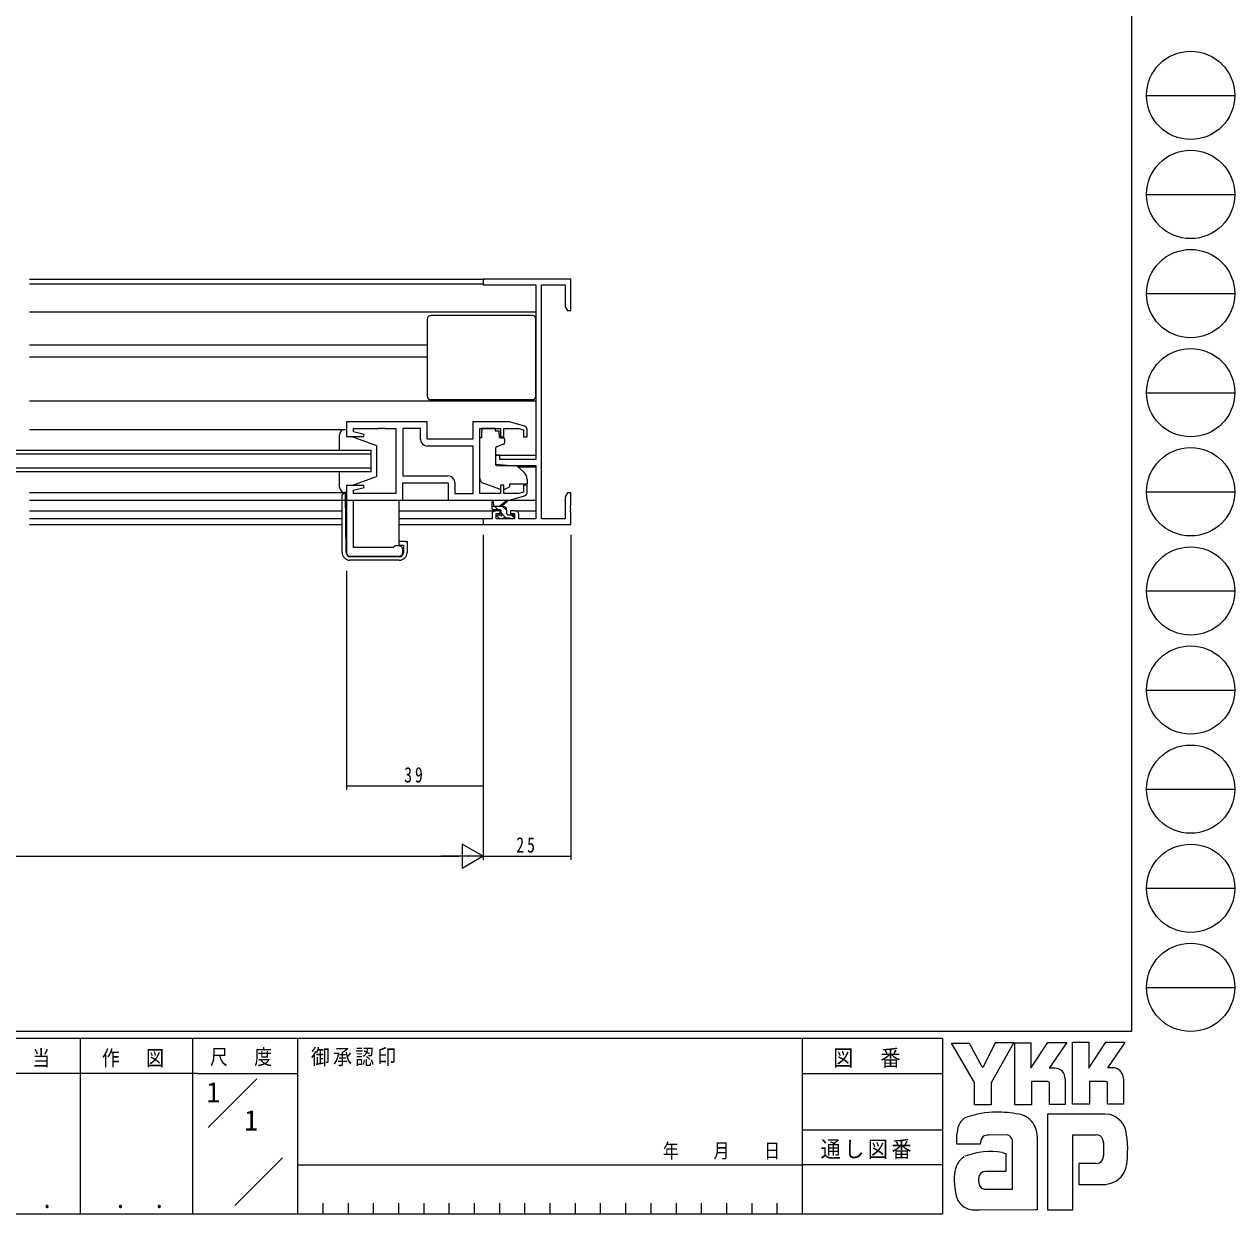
# Model space of a CAD drawing. Units: millimetres, scale not verified. Extents: x -567 to 567, y -403 to 403.
# Drawn here: x 221.3 to 566.7, y -403 to -63.6 of the extents above; entities that cross this region are included whole.
import ezdxf
from ezdxf.enums import TextEntityAlignment as Align

# ---------------------------------------------------------------- set-up
doc = ezdxf.new("R2010")
doc.units = ezdxf.units.MM
doc.header["$LTSCALE"] = 2
for name, color, linetype, lineweight in [('0-1_YKK_ZWAK', 7, 'Continuous', 18), ('0-3_YKK_11', 7, 'Continuous', 18), ('0-4_YKK_12', 2, 'Continuous', 18), ('0-5_YKK_13', 4, 'Continuous', 18), ('0-6_YKK_D', 6, 'Continuous', 18)]:
    doc.layers.add(name, color=color, linetype=linetype, lineweight=lineweight)
doc.layers.add('0-2_USER1', color=7, linetype='Continuous')
doc.styles.add('ＭＳ ゴシック', font='')
doc.styles.get('ＭＳ ゴシック').set_extended_font_data('MS Gothic')

msp = doc.modelspace()

# ---------------------------------------------------------------- linework, layer by layer
at = {"layer": '0-1_YKK_ZWAK'}
for p, q in [((537.274, 399.018), (537.274, -350.982)), ((541.526, -83.862), (566.726, -83.862)), ((541.526, -112.142), (566.726, -112.142)), ((541.526, -140.422), (566.726, -140.422)), ((541.526, -168.702), (566.726, -168.702)), ((541.526, -196.982), (566.726, -196.982)), ((541.526, -225.262), (566.726, -225.262)), ((541.526, -253.542), (566.726, -253.542)), ((541.526, -281.822), (566.726, -281.822)), ((541.526, -310.102), (566.726, -310.102)), ((541.526, -338.382), (566.726, -338.382)), ((537.274, -350.982), (-562.726, -350.982)), ((483.274, -352.982), (-562.726, -352.982)), ((237.274, -352.982), (237.274, -402.982)), ((269.274, -352.982), (269.274, -402.982)), ((299.274, -352.982), (299.274, -402.982)), ((443.274, -352.982), (443.274, -402.982)), ((483.274, -352.982), (483.274, -402.982)), ((485.898, -354.276), (490.918, -354.276)), ((492.462, -365.552), (485.898, -354.276)), ((498.468, -354.122), (494.818, -361.227)), ((503.931, -371.884), (503.931, -354.161)), ((520.38, -354.006), (525.052, -354.006)), ((520.38, -371.73), (520.38, -354.006)), ((529.956, -354.006), (535.362, -354.006)), ((534.822, -354.933), (530.362, -361.304)), ((535.362, -354.006), (534.822, -354.933)), ((515.244, -361.42), (513.76, -361.42)), ((531.846, -361.304), (530.362, -361.304)), ((270.68, -362.981), (173.274, -362.981)), ((270.68, -362.981), (299.274, -362.981)), ((273.803, -378.32), (287.65, -364.472)), ((443.274, -362.982), (483.274, -362.982)), ((513.236, -365.243), (508.68, -365.243)), ((518.333, -364.509), (518.333, -371.769)), ((525.245, -365.204), (525.245, -371.73)), ((529.802, -365.204), (525.245, -365.204)), ((530.42, -365.436), (529.802, -365.204)), ((530.42, -371.691), (530.42, -365.436)), ((534.937, -364.509), (534.937, -371.691)), ((525.245, -371.73), (520.38, -371.73)), ((530.42, -371.619), (530.492, -371.691)), ((534.937, -371.691), (530.42, -371.691)), ((529.879, -374.549), (513.314, -374.549)), ((513.314, -374.549), (513.314, -401.849)), ((443.274, -378.981), (483.274, -378.981)), ((487.443, -383.082), (487.443, -380.326)), ((494.084, -383.082), (487.443, -383.082)), ((501.768, -380.418), (496.486, -380.518)), ((503.313, -395.941), (503.313, -382.04)), ((510.302, -380.959), (510.302, -401.81)), ((520.496, -380.495), (527.137, -380.495)), ((520.496, -401.849), (520.496, -380.495)), ((529.236, -382.634), (529.261, -386.398)), ((281.377, -400.618), (294.983, -387.013)), ((299.274, -388.982), (443.274, -388.982)), ((483.274, -388.981), (443.274, -388.981)), ((522.234, -388.681), (522.234, -394.589)), ((527.292, -388.681), (522.234, -388.681)), ((501.382, -390.882), (495.676, -390.889)), ((495.281, -395.941), (503.313, -395.941)), ((502.695, -395.941), (503.197, -395.941)), ((503.313, -395.939), (503.314, -395.941)), ((522.234, -394.589), (529.84, -394.589)), ((529.84, -394.589), (531.385, -394.242)), ((306.474, -399.982), (306.474, -402.982)), ((313.674, -399.982), (313.674, -402.982)), ((320.874, -399.982), (320.874, -402.982)), ((328.074, -399.982), (328.074, -402.982)), ((335.274, -399.982), (335.274, -402.982)), ((342.474, -399.982), (342.474, -402.982)), ((349.674, -399.982), (349.674, -402.982)), ((356.874, -399.982), (356.874, -402.982)), ((364.074, -399.982), (364.074, -402.982)), ((371.274, -399.982), (371.274, -402.982)), ((378.474, -399.982), (378.474, -402.982)), ((385.674, -399.982), (385.674, -402.982)), ((392.874, -399.982), (392.874, -402.982)), ((400.074, -399.982), (400.074, -402.982)), ((407.274, -399.982), (407.274, -402.982)), ((414.474, -399.982), (414.474, -402.982)), ((421.674, -399.982), (421.674, -402.982)), ((428.874, -399.982), (428.874, -402.982)), ((436.074, -399.982), (436.074, -402.982)), ((-562.726, -402.982), (483.274, -402.982)), ((494.084, -401.926), (491.96, -401.926)), ((509.838, -401.887), (494.084, -401.926)), ((510.302, -401.81), (509.838, -401.887))]:
    msp.add_line(p, q, dxfattribs=at)
for points in [[(490.918, -354.276), (494.509, -360.995), (494.818, -361.227)], [(498.468, -354.122), (503.648, -354.122), (497.173, -365.59)], [(503.931, -354.161), (508.526, -354.161), (508.526, -361.444), (513.352, -354.083)], [(513.352, -354.083), (518.817, -354.083), (513.76, -361.42)], [(525.052, -354.006), (525.052, -361.423), (529.956, -354.006)], [(497.173, -365.59), (497.173, -371.923), (492.462, -371.923), (492.462, -365.552)], [(508.68, -365.243), (508.68, -371.884), (503.931, -371.884)], [(518.333, -371.769), (513.854, -371.769), (513.854, -365.475), (513.236, -365.243)], [(500.378, -385.515), (501.382, -385.747), (501.382, -390.882)], [(513.314, -401.849), (519.376, -401.849), (520.496, -401.849)]]:
    msp.add_lwpolyline(points, dxfattribs=at)
for centre in [(554.126, -83.862), (554.126, -112.142), (554.126, -140.422), (554.126, -168.702), (554.126, -196.982), (554.126, -225.262), (554.126, -253.542), (554.126, -281.822), (554.126, -310.102), (554.126, -338.382)]:
    msp.add_circle(centre, 12.6, dxfattribs=at)
for centre, radius, start, end in [((515.244, -364.509), 3.089, 0.00166, 89.99604), ((531.846, -364.393), 3.089, 0.00166, 89.99604), ((491.283, -378.776), 3.491, 109.02127, 161.51264), ((498.591, -399.27), 25.257, 89.89165, 109.30848), ((499.333, -403.644), 29.64, 78.7801, 91.46938), ((504.032, -380.835), 6.355, 40.66422, 80.31694), ((529.662, -380.754), 6.202, 14.44572, 87.08746), ((494.644, -380.362), 7.196, 158.41083, 179.71775), ((503.715, -380.818), 6.588, 358.78059, 38.76563), ((506.368, -384.678), 29.8, 350.99027, 10.67625), ((497.096, -382.992), 3.013, 138.46382, 181.71359), ((496.295, -382.94), 2.43, 85.50551, 126.78038), ((501.068, -382.631), 2.321, 14.7552, 72.44995), ((527.366, -382.238), 1.756, 16.43123, 96.91661), ((524.033, -383.279), 5.248, 4.93423, 17.03552), ((492.455, -391.45), 5.583, 121.82711, 169.08475), ((496.874, -404.202), 19.013, 79.38098, 112.05825), ((524.002, -385.898), 5.281, 343.6902, 354.75362), ((527.293, -386.816), 1.865, 269.95468, 342.90145), ((529.752, -388.333), 6.13, 285.44291, 349.90448), ((502.487, -393.546), 15.832, 168.76372, 199.80079), ((496.963, -393.451), 3.384, 171.08203, 216.71923), ((495.688, -392.953), 2.064, 90.33953, 178.03639), ((495.631, -393.789), 2.18, 230.9728, 260.75491), ((492.474, -396.472), 5.461, 207.31435, 263.59464)]:
    msp.add_arc(centre, radius, start, end, dxfattribs=at)
at = {"layer": '0-3_YKK_11'}
for p, q in [((352.274, -136.285), (352.274, -137.915)), ((377.274, -136.285), (352.274, -136.285)), ((352.274, -137.915), (367.274, -137.915)), ((367.274, -137.915), (367.274, -187.785)), ((368.904, -204.655), (368.904, -137.915)), ((313.274, -176.985), (313.274, -181.185)), ((336.274, -176.985), (313.274, -176.985)), ((323.499, -178.795), (324.049, -178.795)), ((327.274, -178.915), (327.274, -197.455)), ((334.344, -178.915), (329.274, -178.915)), ((329.274, -178.915), (329.274, -192.455)), ((334.344, -181.915), (334.344, -178.915)), ((336.274, -181.985), (336.274, -176.985)), ((359.774, -176.985), (349.274, -176.985)), ((349.274, -176.985), (349.274, -181.985)), ((351.274, -178.915), (357.174, -178.915)), ((351.274, -197.455), (351.274, -178.915)), ((357.174, -178.915), (357.174, -181.285)), ((358.174, -178.915), (362.379, -178.915)), ((358.174, -181.285), (358.174, -178.915)), ((364.061, -178.271), (359.774, -176.985)), ((362.379, -178.915), (363.774, -179.333)), ((363.774, -179.333), (363.774, -181.285)), ((364.774, -181.285), (364.774, -179.229)), ((313.274, -181.185), (318.235, -181.185)), ((318.235, -181.185), (318.303, -180.663)), ((349.274, -181.985), (336.274, -181.985)), ((357.174, -181.285), (358.174, -181.285)), ((363.774, -181.285), (364.774, -181.285)), ((349.344, -183.915), (336.344, -183.915)), ((349.344, -197.455), (349.344, -183.915)), ((349.344, -197.455), (349.344, -183.915)), ((367.274, -187.785), (356.974, -187.785)), ((360.274, -189.485), (367.274, -189.485)), ((367.274, -189.485), (367.274, -204.655)), ((329.274, -192.455), (342.204, -192.455)), ((313.274, -195.185), (313.274, -214.385)), ((329.274, -194.385), (342.274, -194.385)), ((329.274, -199.385), (329.274, -194.385)), ((342.274, -194.385), (342.274, -199.385)), ((344.204, -194.455), (344.204, -197.455)), ((327.274, -197.455), (315.204, -197.455)), ((315.204, -212.885), (315.204, -199.385)), ((315.204, -199.385), (329.274, -199.385)), ((342.274, -199.385), (359.774, -199.385)), ((344.204, -197.455), (349.344, -197.455)), ((357.174, -197.455), (351.274, -197.455)), ((362.379, -197.455), (358.174, -197.455)), ((359.774, -199.385), (364.061, -198.099)), ((376.274, -197.285), (375.644, -198.376)), ((375.644, -198.376), (375.644, -204.655)), ((377.274, -197.285), (376.274, -197.285)), ((377.274, -200.827), (377.274, -197.285)), ((355.974, -204.655), (355.974, -203.185)), ((361.174, -203.185), (361.174, -204.655)), ((377.274, -206.285), (377.274, -202.743)), ((352.274, -206.285), (377.274, -206.285)), ((361.174, -204.655), (355.974, -204.655)), ((375.644, -204.655), (368.904, -204.655)), ((326.574, -212.885), (315.204, -212.885)), ((329.274, -214.385), (329.274, -213.385)), ((314.274, -215.385), (328.274, -215.385))]:
    msp.add_line(p, q, dxfattribs=at)
for points in [[(368.904, -137.915), (375.644, -137.915), (375.644, -144.194), (376.274, -145.285), (377.274, -145.285), (377.274, -136.285)], [(318.303, -180.663), (315.204, -179.832), (315.204, -178.915), (322.316, -178.915), (322.499, -178.795), (323.049, -178.795), (323.232, -178.915), (323.316, -178.915), (323.499, -178.795)], [(324.049, -178.795), (324.232, -178.915), (327.274, -178.915)], [(356.974, -187.785), (356.974, -186.485), (355.774, -186.485), (355.774, -189.091), (360.274, -189.485)], [(315.204, -197.455), (315.204, -196.538), (318.303, -195.707), (318.235, -195.185), (313.274, -195.185)], [(358.174, -197.455), (358.174, -195.085), (357.174, -195.085), (357.174, -197.455)], [(364.774, -197.141), (364.774, -195.085), (363.774, -195.085), (363.774, -197.036), (362.379, -197.455)], [(354.774, -203.385), (354.774, -204.655), (352.274, -204.655), (352.274, -206.285)], [(355.974, -203.185), (357.074, -203.185), (357.074, -202.385), (355.774, -202.385)], [(361.374, -202.385), (360.074, -202.385), (360.074, -203.185), (361.174, -203.185)], [(367.274, -204.655), (362.374, -204.655), (362.374, -203.385)], [(377.154, -201.56), (377.154, -201.01), (377.274, -200.827)], [(377.274, -202.743), (377.154, -202.56), (377.154, -202.01), (377.274, -201.827), (377.274, -201.743), (377.154, -201.56)], [(328.274, -212.385), (327.074, -212.385), (326.774, -212.685), (326.574, -212.885)]]:
    msp.add_lwpolyline(points, dxfattribs=at)
for centre, radius, start, end in [((363.774, -179.229), 1, 359.99996, 73.30074), ((336.344, -181.915), 2, 180.00001, 269.99999), ((342.204, -194.455), 2, 0.00001, 89.99999), ((363.774, -197.141), 1, 286.69926, 0.00004), ((355.774, -203.385), 1, 90.00001, 179.99999), ((361.374, -203.385), 1, 0.00001, 89.99999), ((328.274, -213.385), 1, 0.00001, 89.99999), ((314.274, -214.385), 1, 180.00001, 269.99999), ((328.274, -214.385), 1, 270.00001, 359.99999)]:
    msp.add_arc(centre, radius, start, end, dxfattribs=at)
at = {"layer": '0-4_YKK_12'}
for p, q in [((222.774, -136.285), (352.574, -136.285)), ((352.274, -137.685), (222.774, -137.685)), ((222.774, -145.585), (367.274, -145.585)), ((222.774, -155.085), (336.274, -155.085)), ((222.774, -158.485), (336.274, -158.485)), ((222.774, -170.985), (367.274, -170.985)), ((320.274, -185.185), (215.774, -185.185)), ((215.774, -186.185), (320.274, -186.185)), ((320.274, -191.185), (320.274, -185.185)), ((355.774, -186.485), (367.274, -186.485)), ((362.151, -189.885), (367.274, -189.885)), ((320.274, -190.185), (215.774, -190.185)), ((215.774, -191.185), (320.274, -191.185)), ((222.774, -199.385), (320.774, -199.385)), ((222.774, -202.385), (312.009, -202.385)), ((328.309, -202.385), (355.774, -202.385)), ((361.374, -202.385), (367.274, -202.385)), ((312.009, -204.655), (222.774, -204.655)), ((222.774, -206.285), (312.009, -206.285)), ((352.574, -204.655), (328.309, -204.655)), ((328.309, -206.285), (352.574, -206.285))]:
    msp.add_line(p, q, dxfattribs=at)
at = {"layer": '0-5_YKK_13'}
for p, q in [((336.274, -147.685), (336.274, -169.685)), ((366.274, -146.685), (337.274, -146.685)), ((367.274, -169.685), (367.274, -147.685)), ((337.274, -170.685), (366.274, -170.685)), ((222.774, -179.185), (313.274, -179.185)), ((312.774, -179.185), (313.274, -179.185)), ((313.274, -179.185), (313.274, -181.185)), ((355.674, -178.915), (351.874, -178.915)), ((351.874, -178.915), (351.874, -179.585)), ((351.874, -180.585), (351.874, -179.585)), ((355.674, -178.915), (355.674, -179.585)), ((355.674, -179.585), (356.844, -179.585)), ((356.844, -180.585), (356.844, -179.585)), ((311.274, -185.185), (311.274, -180.685)), ((351.274, -193.14), (351.274, -181.585)), ((351.874, -181.585), (351.274, -181.585)), ((351.874, -181.585), (351.874, -180.585)), ((356.844, -180.585), (356.844, -181.285)), ((357.144, -181.585), (358.074, -181.585)), ((358.374, -181.885), (358.374, -182.935)), ((321.774, -183.785), (321.774, -192.585)), ((355.774, -184.581), (355.774, -189.188)), ((358.045, -183.405), (356.045, -184.133)), ((355.991, -189.487), (361.377, -189.534)), ((362.011, -189.768), (363.702, -191.187)), ((311.274, -195.685), (311.274, -191.185)), ((314.774, -195.185), (321.774, -192.585)), ((356.902, -196.225), (352.265, -194.551)), ((358.468, -196.191), (359.774, -195.582)), ((359.774, -194.785), (359.774, -195.085)), ((364.774, -194.785), (359.774, -194.785)), ((359.774, -195.085), (359.774, -195.582)), ((364.774, -193.485), (364.774, -194.785)), ((222.774, -197.185), (313.274, -197.185)), ((312.009, -214.285), (312.009, -197.885)), ((312.509, -197.385), (313.324, -197.385)), ((313.274, -197.185), (312.774, -197.185)), ((313.139, -214.295), (312.992, -197.385)), ((328.309, -212.185), (328.309, -199.385)), ((328.774, -199.385), (349.774, -199.385)), ((335.774, -199.385), (349.774, -199.385)), ((354.774, -201.855), (354.774, -199.855)), ((355.074, -200.029), (355.273, -201.155)), ((356.674, -201.155), (358.892, -199.472)), ((357.274, -201.155), (359.093, -199.754)), ((359.701, -199.385), (367.274, -199.385)), ((359.701, -199.385), (367.274, -199.385)), ((357.974, -201.155), (354.774, -201.155)), ((357.074, -202.155), (355.074, -202.155)), ((356.549, -202.155), (355.549, -201.155)), ((356.574, -203.555), (356.913, -203.555)), ((357.374, -203.094), (357.374, -202.455)), ((358.849, -204.455), (357.374, -202.98)), ((358.974, -202.335), (357.794, -201.155)), ((358.974, -203.255), (358.974, -202.155)), ((359.274, -203.555), (360.674, -203.555)), ((360.974, -204.335), (360.194, -203.555)), ((356.862, -204.567), (356.362, -204.067)), ((357.674, -204.655), (357.074, -204.655)), ((359.974, -204.455), (357.874, -204.455)), ((360.674, -204.655), (360.174, -204.655)), ((360.974, -203.855), (360.974, -204.355)), ((330.009, -211.185), (328.309, -211.185)), ((328.309, -212.185), (329.509, -212.185)), ((329.509, -212.185), (329.509, -214.285)), ((330.009, -211.185), (330.509, -211.185)), ((330.509, -211.185), (330.509, -214.285)), ((328.309, -216.485), (314.209, -216.485)), ((328.309, -215.485), (314.339, -215.485))]:
    msp.add_line(p, q, dxfattribs=at)
for points in [[(313.274, -181.185), (314.774, -181.185), (321.774, -183.785)], [(314.774, -195.185), (313.274, -195.185), (313.274, -197.185)]]:
    msp.add_lwpolyline(points, dxfattribs=at)
for centre, radius, start, end in [((337.274, -147.685), 1, 90, 180), ((366.274, -147.685), 1, 0, 90), ((337.274, -169.685), 1, 180, 270), ((366.274, -169.685), 1, 270, 0), ((312.774, -180.685), 1.5, 90, 180), ((357.144, -181.285), 0.3, 180, 270), ((357.874, -182.935), 0.5, 290, 360), ((358.074, -181.885), 0.3, 360, 90), ((356.274, -184.581), 0.5, 110, 180), ((356.074, -189.188), 0.3, 180, 269.5), ((361.368, -190.534), 1, 50, 89.5), ((352.774, -193.14), 1.5, 180, 250.14674), ((361.774, -193.485), 3, 360, 50), ((312.774, -195.685), 1.5, 180, 270), ((357.242, -195.285), 1, 250.14674, 266.11316), ((358.045, -195.285), 1, 277.40692, 295), ((312.509, -197.885), 0.5, 90, 180), ((354.974, -199.855), 0.2, 300, 180), ((359.074, -199.555), 0.2, 275.58289, 155.58289), ((355.074, -201.855), 0.3, 180, 270), ((356.574, -203.855), 0.3, 90, 225), ((356.913, -203.855), 0.3, 33.05573, 90), ((357.074, -202.455), 0.3, 0, 90), ((357.374, -203.555), 0.25, 213.05573, 56.94427), ((357.674, -203.094), 0.3, 180, 236.94427), ((357.974, -202.155), 1, 0, 90), ((359.274, -203.255), 0.3, 180, 270), ((360.674, -203.855), 0.3, 0, 90), ((357.074, -204.355), 0.3, 225, 270), ((357.674, -204.455), 0.2, 270, 0), ((360.174, -204.455), 0.2, 180, 270), ((360.674, -204.355), 0.3, 270, 0), ((314.209, -214.285), 2.2, 180, 270), ((314.339, -214.285), 1.2, 180.5, 270), ((328.309, -214.285), 2.2, 270, 0), ((328.309, -214.285), 1.2, 270, 0)]:
    msp.add_arc(centre, radius, start, end, dxfattribs=at)
at = {"layer": '0-6_YKK_D'}
for p, q in [((352.274, -209.285), (352.274, -301.982)), ((352.274, -209.285), (352.274, -301.982)), ((377.274, -209.285), (377.274, -301.982)), ((313.274, -219.485), (313.274, -281.982)), ((352.274, -219.485), (352.274, -281.982)), ((352.274, -280.982), (313.274, -280.982)), ((346.212, -297.482), (346.212, -304.482)), ((352.274, -300.982), (346.212, -297.482)), ((-140.726, -300.982), (345.274, -300.982)), ((352.274, -300.982), (340.15, -300.982)), ((352.274, -300.982), (346.212, -304.482)), ((352.274, -300.982), (377.274, -300.982))]:
    msp.add_line(p, q, dxfattribs=at)
for centre, start, end in [((313.274, -280.982), 0, 180), ((313.274, -280.982), 180, 0), ((352.274, -280.982), 0, 180), ((352.274, -280.982), 180, 0), ((377.274, -300.982), 0, 180), ((377.274, -300.982), 180, 0)]:
    msp.add_arc(centre, 0.106, start, end, dxfattribs=at)

# ---------------------------------------------------------------- texts
at = {"layer": '0-1_YKK_ZWAK', "attachment_point": 7, "style": 'ＭＳ ゴシック'}
for s, insert, char_height in [('\\T1.24;\\W0.85;担\\~\\~当', (210.923, -361.24), 4.399), ('\\T1.24;\\W0.85;作\\~\\~図', (243.445, -361.214), 4.399), ('\\T1.24;\\W0.85;尺\\~\\~度', (274.292, -360.892), 4.399), ('\\T1.17;\\W0.9;御承認印', (303.084, -360.886), 4.399), ('\\T1.17;\\W0.9;図\u3000番', (452.128, -361.357), 4.692), ('\\T1.28;\\W0.8;年\\~\\~\\~月\\~\\~\\~日', (403.526, -387.51), 4.147), ('\\T1.17;\\W0.9;通し図番', (448.529, -387.389), 4.692), ('\\T1.24;\\W0.85;\\~．\\~．', (211.638, -401.477), 5.132), ('\\T1.24;\\W0.85;\\~．\\~．', (243.638, -401.477), 5.132)]:
    msp.add_mtext(s, dxfattribs=dict(at, insert=insert, char_height=char_height))
at = {"layer": '0-2_USER1', "style": 'ＭＳ ゴシック'}
for p in [(273.274, -372.981), (284.036, -380.981)]:
    msp.add_text('1', height=5.865, dxfattribs=at).set_placement(p, align=Align.BOTTOM_LEFT)
at = {"layer": '0-6_YKK_D', "color": 7, "char_height": 4.399, "attachment_point": 7, "style": 'ＭＳ ゴシック'}
for s, insert in [('\\T1.37;\\W0.75;39', (329.704, -279.982)), ('\\T1.37;\\W0.75;25', (361.692, -299.982))]:
    msp.add_mtext(s, dxfattribs=dict(at, insert=insert))

doc.saveas('drawing.dxf')
